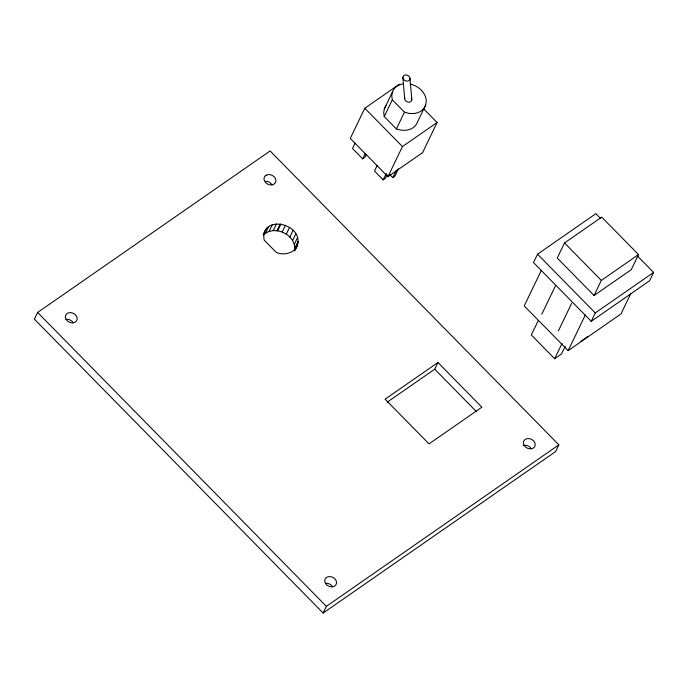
<?xml version="1.0" encoding="UTF-8"?>
<svg xmlns="http://www.w3.org/2000/svg" width="688" height="688" viewBox="0 0 688 688"><rect width="100%" height="100%" fill="white"/><g stroke="black" fill="none" stroke-linecap="round" stroke-linejoin="round"><path stroke-width="1.03" d="M294.412 250.965L294.86 248.265L298.076 241.565C298.609 221.519 259.746 215.955 264.149 240.052L276.284 252.401C284.806 256.314 297.938 252.247 298.076 241.565M403.546 83.79A17.871 14.25 25.7 0 0 392.366 92.192L384.308 108.936L383.689 112.669L384.257 116.573L396.391 128.923L400.846 130.127L405.318 130.324A17.871 14.25 25.7 0 0 417.573 121.81L425.631 105.066L426.25 101.342A17.871 14.25 25.7 0 0 409.988 84.039M392.366 92.192L391.756 95.916L392.315 99.829L384.257 116.573M37.625 312.464L34.4 319.163L323.145 613.051L555.646 451.543L558.871 444.844L270.126 150.956L37.625 312.464L326.37 606.352L323.145 613.051M263.177 234.875L265.938 229.13M263.409 235.176L265.482 233.206L268.698 226.507M265.482 233.206L269.068 231.417L272.285 224.727M269.068 231.417L273.231 230.6L276.456 223.901M276.903 230.764L280.128 224.064M273.231 230.6L277.703 230.798L280.919 224.099M277.703 230.798L282.157 232.002L285.382 225.303M294.86 248.265C294.705 242.417 291.024 237.326 286.311 234.126L289.536 227.436M289.872 237.033L293.088 230.334M292.589 240.525L295.814 233.825M294.292 244.352L297.517 237.652M294.748 248.927L297.973 242.228M294.799 250.492L295.728 248.574M295.169 250.071L297.465 245.289M399.444 84.177L364.786 108.257L350.278 138.4L387.929 176.713L422.587 152.641L437.095 122.498L423.541 108.704M355.128 143.044L352.497 148.522L362.619 158.825L364.941 157.208L366.265 154.473M362.619 158.825L365.259 153.347M377.153 165.584L374.513 171.063L383.173 179.878L385.418 178.321L387.172 174.666M396.391 128.923L404.449 112.178L392.315 99.829M383.173 179.878L386.252 173.488M387.929 176.713L402.437 146.57L437.095 122.498M389.941 174.735L392.805 177.65L396.383 170.203M398.412 168.792L394.835 176.24L392.805 177.65M387.172 402.213L434.721 369.172L437.946 362.481L481.875 407.184L429.037 443.889L385.108 399.186L437.946 362.481M600.366 218.242L595.868 213.667L537.534 254.19L533.501 262.558L591.233 321.313L649.567 280.79L653.6 272.422L637.105 255.635M541.379 270.298L524.239 305.928L568.159 350.631L621.006 313.926L630.733 293.707M564.513 242.959L557.254 258.034L594.071 295.505L631.274 269.662L638.524 254.586L601.708 217.124L564.513 242.959L601.321 280.429L594.071 295.505M538.222 320.608L531.317 334.961L554.657 358.715L561.503 353.959L565.192 346.305M541.783 314.235L555.345 286.07M558.312 331.048L571.633 303.356M554.657 358.715L562.027 343.407M568.159 350.631L585.307 315.001M591.233 321.313L595.266 312.945L653.6 272.422M601.321 280.429L638.524 254.586M581.016 341.205L587.483 336.716M326.37 606.352L558.871 444.844M404.449 112.178L408.913 113.382L413.376 113.58A17.871 14.25 25.7 0 0 425.631 105.066M282.157 232.002L286.311 234.126M537.534 254.19L595.266 312.945M364.786 108.257L402.437 146.57M434.721 369.172L476.414 411.613M410.005 78.484L411.802 99.528M402.876 77.589L404.673 98.642M523.138 445.54A6.158 4.911 25.7 0 1 531.256 448.679M265.628 181.262A6.158 4.911 25.7 0 1 270.952 183.498L271.235 183.808A6.158 4.911 25.7 0 1 272.087 185.046M325.897 583.269A6.158 4.911 25.7 0 1 332.571 586.692M66.53 319.292A6.158 4.911 25.7 0 1 73.212 322.715M384.308 108.936A17.871 14.25 25.7 0 1 386.045 105.651M411.269 97.937A3.698 2.95 25.7 0 1 408.818 102.185A3.698 2.95 25.7 0 1 404.759 97.859M266.075 175.285L265.766 175.483A6.158 4.911 25.7 0 0 265.439 182.363L265.723 182.673A6.158 4.911 25.7 0 0 273.824 184.195L274.134 183.997A6.158 4.911 25.7 0 0 274.46 177.108L274.177 176.799A6.158 4.911 25.7 0 0 266.075 175.285M524.144 445.454A6.158 4.911 25.7 0 0 534.447 447.071A6.158 4.911 25.7 0 0 529.347 438.626A6.158 4.911 25.7 0 0 524.144 445.454M325.467 583.467A6.158 4.911 25.7 0 0 335.77 585.084A6.158 4.911 25.7 0 0 330.661 576.639A6.158 4.911 25.7 0 0 325.467 583.467M66.1 319.481A6.158 4.911 25.7 0 0 76.402 321.098A6.158 4.911 25.7 0 0 71.294 312.662A6.158 4.911 25.7 0 0 66.1 319.481M403.409 79.189A3.698 2.95 25.7 0 0 409.592 79.954A3.698 2.95 25.7 0 0 406.324 74.966A3.698 2.95 25.7 0 0 403.409 79.189"/></g></svg>
